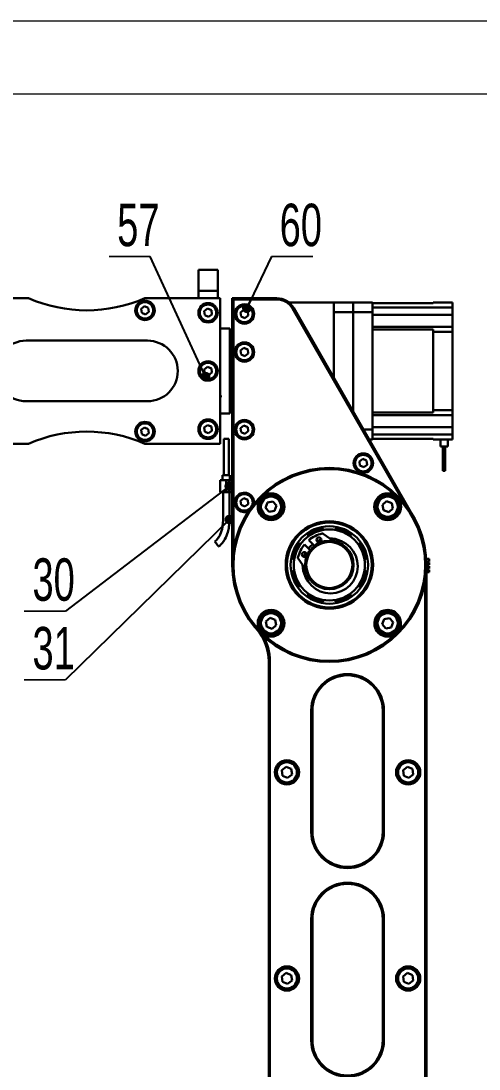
# Model space of a CAD drawing. Header units: millimetres. Extents: x 13 to 7248, y -1201 to 1478.
# Drawn here: x 280.2 to 469, y 1046.1 to 1478.2 of the extents above; entities that cross this region are included whole.
import ezdxf

# ---------------------------------------------------------------- set-up
doc = ezdxf.new("R2010")
doc.units = ezdxf.units.MM
doc.header["$LTSCALE"] = 5
doc.linetypes.add('SLD-实线', pattern=[0])
doc.layers.get('0').update_dxf_attribs({"lineweight": 30})
doc.layers.add('图框', color=7, linetype='SLD-实线')
doc.layers.add('标注线', color=4, linetype='SLD-实线')
doc.layers.add('粗实线', color=7, linetype='SLD-实线', lineweight=15)
doc.styles.add('SLDTEXTSTYLE4', font='', dxfattribs={"width": 0.67})
doc.styles.get("Standard").update_dxf_attribs({"font": ''})
doc.styles.get('SLDTEXTSTYLE4').set_extended_font_data('汉仪长仿宋体')
doc.styles.get('Standard').set_extended_font_data('SimSun')
doc.dimstyles.new('SLDDIMSTYLE0', dxfattribs={"dimtxt": 0.18, "dimasz": 4, "dimexe": 0, "dimexo": 0.0625, "dimgap": 0, "dimtad": 0, "dimtih": 1, "dimtoh": 1, "dimdec": 0, "dimrnd": 1e-09, "dimzin": 0, "dimdsep": 46, "dimtxsty": 'Standard', "dimblk1": 'DOT', "dimblk2": 'DOT', "dimsah": 1, "dimcen": 0.09, "dimadec": 0, "dimazin": 0, "dimtfac": 4, "dimtdec": 0, "dimtofl": 0, "dimtmove": 0, "dimatfit": 3, "dimldrblk": 'DOT', "dimfxl": 0, "dimfrac": 2, "dimtolj": 1, "dimtzin": 0, "dimarcsym": 0})

# ---------------------------------------------------------------- blocks, each defined once
blk = doc.blocks.new('SW_NOTE_3')
at = {"color": 0, "linetype": 'SLD-实线', "lineweight": 15}
for p, q in [((-16.98, 0), (0, 0)), ((0, 0), (-16.98, 0)), ((-16.98, 0), (0, 0)), ((0, 0), (-16.98, 0)), ((-16.98, 0), (0, 0)), ((0, 0), (-16.98, 0))]:
    blk.add_line(p, q, dxfattribs=at)
at = {"color": 0, "linetype": 'SLD-实线', "lineweight": 15, "insert": (-13.61, 21.76), "char_height": 17.5, "attachment_point": 1, "style": 'SLDTEXTSTYLE4'}
blk.add_mtext('57', dxfattribs=at)
blk = doc.blocks.new('_DOT')
at = {"color": 0, "linetype": 'ByBlock', "lineweight": -2}
blk.add_line((-0.5, 0), (-1, 0), dxfattribs=at)
at = {"color": 0, "linetype": 'ByBlock', "const_width": 0.5}
blk.add_lwpolyline([(-0.25, 0, 1), (0.25, 0, 1)], format="xyb", close=True, dxfattribs=at)
blk = doc.blocks.new('SW_NOTE_4')
at = {"color": 0, "linetype": 'SLD-实线', "lineweight": 15}
for p, q in [((-16.98, 0), (0, 0)), ((0, 0), (-16.98, 0)), ((-16.98, 0), (0, 0)), ((0, 0), (-16.98, 0)), ((-16.98, 0), (0, 0)), ((0, 0), (-16.98, 0))]:
    blk.add_line(p, q, dxfattribs=at)
at = {"color": 0, "linetype": 'SLD-实线', "lineweight": 15, "insert": (-13.62, 21.76), "char_height": 17.5, "attachment_point": 1, "style": 'SLDTEXTSTYLE4'}
blk.add_mtext('30', dxfattribs=at)
blk = doc.blocks.new('SW_NOTE_5')
at = {"color": 0, "linetype": 'SLD-实线', "lineweight": 15}
for p, q in [((0, 0), (16.98, 0)), ((16.98, 0), (0, 0)), ((0, 0), (16.98, 0)), ((16.98, 0), (0, 0)), ((0, 0), (16.98, 0)), ((16.98, 0), (0, 0))]:
    blk.add_line(p, q, dxfattribs=at)
at = {"color": 0, "linetype": 'SLD-实线', "lineweight": 15, "insert": (3.37, 21.76), "char_height": 17.5, "attachment_point": 1, "style": 'SLDTEXTSTYLE4'}
blk.add_mtext('60', dxfattribs=at)
blk = doc.blocks.new('SW_NOTE_6')
at = {"color": 0, "linetype": 'SLD-实线', "lineweight": 15}
for p, q in [((-16.98, 0), (0, 0)), ((0, 0), (-16.98, 0)), ((-16.98, 0), (0, 0)), ((0, 0), (-16.98, 0)), ((-16.98, 0), (0, 0)), ((0, 0), (-16.98, 0))]:
    blk.add_line(p, q, dxfattribs=at)
at = {"color": 0, "linetype": 'SLD-实线', "lineweight": 15, "insert": (-13.62, 21.76), "char_height": 17.5, "attachment_point": 1, "style": 'SLDTEXTSTYLE4'}
blk.add_mtext('31', dxfattribs=at)

msp = doc.modelspace()

# ---------------------------------------------------------------- linework, layer by layer
for p, q in [((361.3408, 1375.6396), (353.3408, 1375.6396)), ((353.3408, 1375.6396), (353.3408, 1366.9245)), ((361.3408, 1375.6396), (361.3408, 1366.9245)), ((361.3408, 1366.9245), (353.3408, 1366.9245)), ((353.3408, 1366.9245), (353.3408, 1363.9245)), ((361.3408, 1366.9245), (361.3408, 1363.9245)), ((283.3616, 1363.9245), (212.3407, 1363.9245)), ((362.3408, 1363.9245), (331.3199, 1363.9245)), ((362.3408, 1303.9245), (362.3408, 1363.9245)), ((367.8408, 1363.4245), (367.3407, 1363.9245)), ((367.3407, 1363.9245), (385.7077, 1363.9245)), ((367.3407, 1253.9245), (367.3407, 1363.9245)), ((367.8408, 1363.4245), (367.8408, 1260.2293)), ((385.7077, 1363.4245), (367.8408, 1363.4245)), ((385.7077, 1363.4245), (385.7077, 1363.9245)), ((409.1407, 1362.1245), (390.7634, 1362.1245)), ((409.1407, 1362.1245), (417.1408, 1362.1245)), ((409.1407, 1358.1245), (409.1407, 1362.1245)), ((417.1408, 1358.1245), (417.1408, 1362.1245)), ((417.1408, 1362.1245), (425.1408, 1362.1245)), ((425.1408, 1362.1245), (425.1408, 1358.1245)), ((425.1408, 1361.9245), (450.1407, 1361.9245)), ((450.1407, 1361.9245), (450.1407, 1362.1245)), ((450.1407, 1362.1245), (458.1408, 1362.1245)), ((458.1408, 1362.1245), (458.1408, 1360.1245)), ((331.1169, 1360.6299), (329.7519, 1359.5834)), ((329.7519, 1359.5834), (329.9758, 1357.878)), ((329.9758, 1357.878), (331.5646, 1357.2192)), ((332.7057, 1359.9711), (331.1169, 1360.6299)), ((331.5646, 1357.2192), (332.9296, 1358.2656)), ((332.9296, 1358.2656), (332.7057, 1359.9711)), ((357.1169, 1359.6299), (355.7519, 1358.5833)), ((355.7519, 1358.5833), (355.9758, 1356.878)), ((358.7057, 1358.9711), (357.1169, 1359.6299)), ((357.5646, 1356.2191), (358.9296, 1357.2657)), ((358.9296, 1357.2657), (358.7057, 1358.9711)), ((372.1169, 1359.1299), (370.7519, 1358.0834)), ((370.7519, 1358.0834), (370.9758, 1356.378)), ((373.7057, 1358.471), (372.1169, 1359.1299)), ((373.9296, 1356.7657), (373.7057, 1358.471)), ((392.2129, 1359.6571), (392.6465, 1359.906)), ((438.4637, 1279.0515), (392.2129, 1359.6571)), ((392.6465, 1359.906), (442.0351, 1273.8318)), ((409.1407, 1358.1245), (417.1408, 1358.1245)), ((409.1407, 1333.9245), (409.1407, 1358.1245)), ((425.1408, 1358.1245), (417.1408, 1358.1245)), ((417.1408, 1358.1245), (417.1408, 1317.2176)), ((458.1408, 1360.1245), (425.1408, 1360.1245)), ((425.1408, 1358.1245), (425.1408, 1309.7245)), ((425.1408, 1357.1245), (458.1408, 1357.1245)), ((458.1408, 1357.1245), (458.1408, 1360.1245)), ((458.1408, 1357.1245), (458.1408, 1352.1245)), ((355.9758, 1356.878), (357.5646, 1356.2191)), ((370.9758, 1356.378), (372.5646, 1355.7192)), ((372.5646, 1355.7192), (373.9296, 1356.7657)), ((366.3407, 1351.4245), (362.3408, 1351.4245)), ((366.3407, 1351.4245), (366.3407, 1333.9245)), ((425.1408, 1352.1245), (458.1408, 1352.1245)), ((450.1407, 1350.9963), (425.1408, 1350.9963)), ((450.1407, 1350.1245), (450.1407, 1350.9963)), ((450.1407, 1350.1245), (450.1407, 1317.7245)), ((458.1408, 1350.1245), (450.1407, 1350.1245)), ((458.1408, 1352.1245), (458.1408, 1350.1245)), ((458.1408, 1350.1245), (458.1408, 1317.7245)), ((332.3408, 1346.4245), (282.3408, 1346.4245)), ((367.3407, 1342.4245), (366.3407, 1342.4245)), ((372.1169, 1343.4299), (370.7519, 1342.3833)), ((370.7519, 1342.3833), (370.9758, 1340.678)), ((370.9758, 1340.678), (372.5646, 1340.0191)), ((373.7057, 1342.7711), (372.1169, 1343.4299)), ((372.5646, 1340.0191), (373.9296, 1341.0657)), ((373.9296, 1341.0657), (373.7057, 1342.7711)), ((357.1169, 1335.6299), (355.7519, 1334.5833)), ((358.7057, 1334.971), (357.1169, 1335.6299)), ((355.7519, 1334.5833), (355.9758, 1332.878)), ((355.9758, 1332.878), (357.5646, 1332.2191)), ((357.5646, 1332.2191), (358.9296, 1333.2657)), ((358.9296, 1333.2657), (358.7057, 1334.971)), ((366.3407, 1333.9245), (366.3407, 1316.4245)), ((409.1407, 1331.16), (409.1407, 1333.9245)), ((366.3407, 1325.4245), (367.3407, 1325.4245)), ((282.3408, 1321.4245), (332.3408, 1321.4245)), ((362.3408, 1316.4245), (364.3472, 1316.4245)), ((365.3399, 1316.4245), (366.3407, 1316.4245)), ((425.1408, 1316.8528), (450.1407, 1316.8528)), ((458.1408, 1315.7245), (425.1408, 1315.7245)), ((450.1407, 1317.7245), (458.1408, 1317.7245)), ((450.1407, 1316.8528), (450.1407, 1317.7245)), ((458.1408, 1317.7245), (458.1408, 1315.7245)), ((458.1408, 1315.7245), (458.1408, 1310.7245)), ((331.1169, 1310.6299), (329.7519, 1309.5833)), ((329.7519, 1309.5833), (329.9758, 1307.878)), ((332.7057, 1309.971), (331.1169, 1310.6299)), ((332.9296, 1308.2657), (332.7057, 1309.971)), ((357.1169, 1311.6299), (355.7519, 1310.5834)), ((355.7519, 1310.5834), (355.9758, 1308.878)), ((358.7057, 1310.971), (357.1169, 1311.6299)), ((358.9296, 1309.2657), (358.7057, 1310.971)), ((372.1169, 1311.4299), (370.7519, 1310.3834)), ((370.7519, 1310.3834), (370.9758, 1308.678)), ((373.7057, 1310.7711), (372.1169, 1311.4299)), ((373.9296, 1309.0657), (373.7057, 1310.7711)), ((421.4402, 1309.7245), (425.1408, 1309.7245)), ((458.1408, 1310.7245), (425.1408, 1310.7245)), ((425.1408, 1309.7245), (425.1408, 1305.7245)), ((458.1408, 1307.7245), (458.1408, 1310.7245)), ((329.9758, 1307.878), (331.5646, 1307.2192)), ((331.5646, 1307.2192), (332.9296, 1308.2657)), ((355.9758, 1308.878), (357.5646, 1308.2191)), ((357.5646, 1308.2191), (358.9296, 1309.2657)), ((363.8407, 1305.9245), (363.8407, 1290.9245)), ((365.8408, 1305.9245), (363.8407, 1305.9245)), ((365.8408, 1290.9245), (365.8408, 1305.9245)), ((370.9758, 1308.678), (372.5646, 1308.0191)), ((372.5646, 1308.0191), (373.9296, 1309.0657)), ((425.1408, 1305.7245), (423.7354, 1305.7245)), ((425.1408, 1307.7245), (458.1408, 1307.7245)), ((450.1407, 1305.9245), (425.1408, 1305.9245)), ((450.1407, 1305.7245), (450.1407, 1305.9245)), ((458.1408, 1305.7245), (450.1407, 1305.7245)), ((453.1408, 1302.7245), (453.1408, 1305.7245)), ((456.1408, 1302.7245), (456.1408, 1305.7245)), ((458.1408, 1307.7245), (458.1408, 1305.7245)), ((212.3407, 1303.9245), (283.3616, 1303.9245)), ((331.3199, 1303.9245), (362.3408, 1303.9245)), ((456.1408, 1302.7245), (453.1408, 1302.7245)), ((454.1408, 1302.7245), (454.1408, 1292.7245)), ((455.1408, 1292.7245), (455.1408, 1302.7245)), ((421.1169, 1297.6299), (419.7519, 1296.5834)), ((419.7519, 1296.5834), (419.9758, 1294.878)), ((422.7057, 1296.971), (421.1169, 1297.6299)), ((422.9296, 1295.2657), (422.7057, 1296.971)), ((419.9758, 1294.878), (421.5646, 1294.2191)), ((421.5646, 1294.2191), (422.9296, 1295.2657)), ((455.1408, 1292.7245), (454.1408, 1292.7245)), ((362.3408, 1288.9245), (362.3408, 1283.9245)), ((364.8408, 1288.9245), (362.3408, 1288.9245)), ((363.3407, 1290.9245), (363.3407, 1288.9245)), ((366.3407, 1290.9245), (363.3407, 1290.9245)), ((364.8408, 1288.9245), (364.8408, 1283.9245)), ((367.3407, 1288.9245), (364.8408, 1288.9245)), ((366.3407, 1288.9245), (366.3407, 1290.9245)), ((362.3408, 1283.9245), (364.8408, 1283.9245)), ((367.3407, 1283.9245), (364.8408, 1283.9245)), ((372.1169, 1281.4299), (370.7519, 1280.3834)), ((370.7519, 1280.3834), (370.9758, 1278.678)), ((373.7057, 1280.7711), (372.1169, 1281.4299)), ((373.9296, 1279.0657), (373.7057, 1280.7711)), ((381.8125, 1279.708), (381.0473, 1277.5497)), ((384.0644, 1280.1245), (381.8125, 1279.708)), ((385.5509, 1278.3826), (384.0644, 1280.1245)), ((430.9659, 1280.218), (429.224, 1278.7314)), ((433.1243, 1279.4527), (430.9659, 1280.218)), ((433.5407, 1277.2009), (433.1243, 1279.4527)), ((370.9758, 1278.678), (372.5646, 1278.0191)), ((372.5646, 1278.0191), (373.9296, 1279.0657)), ((375.5738, 1278.3838), (375.3489, 1277.9354)), ((381.0473, 1277.5497), (382.5339, 1275.8078)), ((382.5339, 1275.8078), (384.7857, 1276.2242)), ((384.7857, 1276.2242), (385.5509, 1278.3826)), ((429.224, 1278.7314), (429.6405, 1276.4796)), ((429.6405, 1276.4796), (431.7988, 1275.7143)), ((431.7988, 1275.7143), (433.5407, 1277.2009)), ((404.7452, 1266.8046), (407.4828, 1264.8794)), ((397.1112, 1262.4243), (399.4537, 1260.0722)), ((401.2251, 1261.8364), (398.8825, 1264.1884)), ((396.3854, 1253.8269), (394.4713, 1256.5723)), ((448.5407, 1256.4245), (447.2625, 1256.4245)), ((447.3126, 1255.4245), (448.5407, 1255.4245)), ((448.5407, 1254.9245), (447.3282, 1254.9245)), ((447.3408, 1253.9245), (448.5407, 1253.9245)), ((447.3408, 1253.9245), (447.3408, 1021.5835)), ((448.5407, 1253.4245), (447.3408, 1253.4245)), ((448.5407, 1256.4245), (448.5407, 1255.4245)), ((448.5407, 1254.9245), (448.5407, 1253.9245)), ((448.5407, 1253.4245), (448.5407, 1252.4245)), ((447.3408, 1252.4245), (448.5407, 1252.4245)), ((448.5407, 1251.9245), (447.3408, 1251.9245)), ((447.3408, 1250.9245), (448.5407, 1250.9245)), ((448.5407, 1251.9245), (448.5407, 1250.9245)), ((446.8407, 1021.8876), (446.8407, 1247.6198)), ((382.8827, 1232.1347), (381.1408, 1230.6481)), ((385.041, 1231.3694), (382.8827, 1232.1347)), ((432.1476, 1232.0412), (429.8958, 1231.6248)), ((433.6342, 1230.2993), (432.1476, 1232.0412)), ((381.1408, 1230.6481), (381.5572, 1228.3963)), ((381.5572, 1228.3963), (383.7156, 1227.6311)), ((383.7156, 1227.6311), (385.4575, 1229.1176)), ((385.4575, 1229.1176), (385.041, 1231.3694)), ((429.8958, 1231.6248), (429.1306, 1229.4664)), ((429.1306, 1229.4664), (430.6171, 1227.7245)), ((430.6171, 1227.7245), (432.8689, 1228.141)), ((432.8689, 1228.141), (433.6342, 1230.2993)), ((382.3407, 1037.6108), (382.3407, 1214.2382)), ((382.3407, 1214.2382), (382.8408, 1214.2382)), ((382.8408, 1214.2382), (382.8408, 1037.6108)), ((399.8408, 1143.9245), (399.8408, 1193.9245)), ((400.3407, 1193.9245), (399.8408, 1193.9245)), ((400.3407, 1193.9245), (400.3407, 1143.9245)), ((429.3407, 1143.9245), (429.3407, 1193.9245)), ((429.8408, 1193.9245), (429.3407, 1193.9245)), ((429.8408, 1193.9245), (429.8408, 1143.9245)), ((389.5427, 1170.695), (387.7254, 1169.3017)), ((387.7254, 1169.3017), (388.0234, 1167.0312)), ((388.0234, 1167.0312), (390.1388, 1166.154)), ((391.6581, 1169.8179), (389.5427, 1170.695)), ((390.1388, 1166.154), (391.9561, 1167.5473)), ((391.9561, 1167.5473), (391.6581, 1169.8179)), ((439.5427, 1170.695), (437.7254, 1169.3017)), ((437.7254, 1169.3017), (438.0234, 1167.0312)), ((438.0234, 1167.0312), (440.1388, 1166.154)), ((441.6581, 1169.8179), (439.5427, 1170.695)), ((440.1388, 1166.154), (441.9561, 1167.5473)), ((441.9561, 1167.5473), (441.6581, 1169.8179)), ((400.3407, 1143.9245), (399.8408, 1143.9245)), ((429.8408, 1143.9245), (429.3407, 1143.9245)), ((399.8408, 1057.9245), (399.8408, 1107.9245)), ((400.3407, 1107.9245), (399.8408, 1107.9245)), ((400.3407, 1107.9245), (400.3407, 1057.9245)), ((429.3407, 1057.9245), (429.3407, 1107.9245)), ((429.8408, 1107.9245), (429.3407, 1107.9245)), ((429.8408, 1107.9245), (429.8408, 1057.9245)), ((389.5427, 1085.695), (387.7254, 1084.3017)), ((391.6581, 1084.8179), (389.5427, 1085.695)), ((391.9561, 1082.5473), (391.6581, 1084.8179)), ((439.5427, 1085.695), (437.7254, 1084.3017)), ((441.6581, 1084.8179), (439.5427, 1085.695)), ((441.9561, 1082.5473), (441.6581, 1084.8179)), ((387.7254, 1084.3017), (388.0234, 1082.0312)), ((388.0234, 1082.0312), (390.1388, 1081.154)), ((390.1388, 1081.154), (391.9561, 1082.5473)), ((437.7254, 1084.3017), (438.0234, 1082.0312)), ((438.0234, 1082.0312), (440.1388, 1081.154)), ((440.1388, 1081.154), (441.9561, 1082.5473)), ((400.3407, 1057.9245), (399.8408, 1057.9245)), ((429.8408, 1057.9245), (429.3407, 1057.9245))]:
    msp.add_line(p, q)
at = {"flags": 128}
for points in [[(360.115, 1263.5182), (360.178, 1263.442), (360.3575, 1263.2247), (360.6261, 1262.8996), (360.943, 1262.5161), (361.2599, 1262.1326), (361.5286, 1261.8075), (361.7081, 1261.5903), (361.7711, 1261.514)], [(398.743, 1260.7859), (399.2365, 1261.3623), (400.5143, 1262.55)], [(402.2372, 1263.669), (402.3667, 1263.7357), (404.0286, 1264.414)], [(396.8648, 1257.2792), (397.1398, 1258.0404), (397.6171, 1259.0675)]]:
    msp.add_lwpolyline(points, dxfattribs=at)
for centre, radius in [((331.3408, 1358.9245), 4), ((331.3408, 1358.9245), 3.5), ((331.3408, 1358.9245), 3.4), ((357.3408, 1357.9245), 4), ((357.3408, 1357.9245), 3.5), ((372.3408, 1357.4245), 4), ((357.3408, 1357.9245), 3.4), ((372.3408, 1357.4245), 3.5), ((372.3408, 1357.4245), 3.4), ((372.3408, 1341.7245), 4), ((372.3408, 1341.7245), 3.5), ((372.3408, 1341.7245), 3.4), ((357.3408, 1333.9245), 4), ((357.3408, 1333.9245), 3.5), ((357.3408, 1333.9245), 3.4), ((357.3408, 1309.9245), 4), ((331.3408, 1308.9245), 4), ((331.3408, 1308.9245), 3.5), ((331.3408, 1308.9245), 3.4), ((357.3408, 1309.9245), 3.5), ((357.3408, 1309.9245), 3.4), ((372.3408, 1309.7245), 4), ((372.3408, 1309.7245), 3.5), ((372.3408, 1309.7245), 3.4), ((421.3408, 1295.9245), 4), ((421.3408, 1295.9245), 3.5), ((421.3408, 1295.9245), 3.4), ((407.3408, 1253.9245), 40), ((372.3408, 1279.7245), 3.4), ((383.2991, 1277.9661), 5), ((383.2991, 1277.9661), 4.25), ((383.2991, 1277.9661), 4.15), ((431.3824, 1277.9661), 5), ((431.3824, 1277.9661), 4.25), ((431.3824, 1277.9661), 4.15), ((407.3408, 1253.9245), 18), ((407.3408, 1253.9245), 17.5), ((407.3408, 1253.9245), 15.9598), ((407.3408, 1253.9245), 14.65), ((407.3408, 1253.9245), 10), ((407.3408, 1253.9245), 9.5), ((403.0397, 1264.2657), 1), ((397.0171, 1258.2675), 1), ((383.2991, 1229.8829), 5.5), ((383.2991, 1229.8829), 5), ((383.2991, 1229.8829), 4.25), ((383.2991, 1229.8829), 4.15), ((431.3824, 1229.8829), 5), ((431.3824, 1229.8829), 4.25), ((431.3824, 1229.8829), 4.15), ((389.8408, 1168.4245), 5), ((389.8408, 1168.4245), 4.25), ((389.8408, 1168.4245), 4.15), ((439.8408, 1168.4245), 5), ((439.8408, 1168.4245), 4.25), ((439.8408, 1168.4245), 4.15), ((389.8408, 1083.4245), 5), ((389.8408, 1083.4245), 4.25), ((389.8408, 1083.4245), 4.15), ((439.8408, 1083.4245), 5), ((439.8408, 1083.4245), 4.25), ((439.8408, 1083.4245), 4.15)]:
    msp.add_circle(centre, radius)
for centre, radius, start, end in [((307.3408, 1418.9245), 60, 246.443536, 293.556464), ((385.7077, 1355.9245), 8, 29.846812, 90), ((385.7077, 1355.9245), 7.5, 29.846812, 90), ((282.3408, 1333.9245), 12.5, 90, 270), ((332.3408, 1333.9245), 12.5, 270, 90), ((307.3408, 1248.9245), 60, 66.443536, 113.556464), ((407.3408, 1253.9245), 39.5, 45, 135), ((372.3408, 1279.7245), 4, 351.777666, 295.431298), ((407.3408, 1253.9245), 39.5, 135, 225), ((372.3408, 1279.7245), 3.5, 337.477326, 317.951119), ((383.2991, 1277.9661), 5.5, 135, 225), ((383.2991, 1277.9661), 5.5, 225, 135), ((431.3824, 1277.9661), 5.5, 45, 225), ((431.3824, 1277.9661), 5.5, 225, 45), ((407.3408, 1253.9245), 39.5, 315, 45), ((394.7092, 1266.6074), 3.969, 346.082601, 9.908879), ((407.3408, 1253.9245), 15, 99.369813, 125.397852), ((407.3408, 1253.9245), 15.5, 100.773918, 123.993747), ((407.3408, 1253.9245), 13.3, 103.017647, 129.490931), ((407.377, 1271.8245), 3.969, 214.858786, 224.883832), ((404.4575, 1266.3956), 0.5, 54.883832, 103.017647), ((407.377, 1271.8245), 3.969, 224.883832, 238.685064), ((407.377, 1271.8245), 3.969, 301.082601, 324.908879), ((407.3408, 1253.9245), 15, 54.369813, 80.397852), ((407.3408, 1253.9245), 15.5, 55.773918, 78.993747), ((420.0236, 1266.556), 3.969, 169.858786, 193.685064), ((407.3408, 1253.9245), 15.5, 145.773918, 168.993747), ((407.3408, 1253.9245), 15, 144.369813, 170.397852), ((394.7092, 1266.6074), 3.969, 259.858786, 283.685064), ((407.3408, 1253.9245), 13.3, 140.276733, 166.750018), ((407.8136, 1253.4498), 11.25, 180.911164, 88.856501), ((407.3408, 1253.9245), 11, 65.182873, 89.592542), ((408.058, 1265.6974), 1, 234.883832, 268.856501), ((420.0236, 1266.556), 3.969, 256.082601, 279.908879), ((407.3408, 1253.9245), 15, 9.369813, 35.397852), ((407.3408, 1253.9245), 15.5, 10.773918, 33.993747), ((389.4408, 1253.9608), 3.969, 31.082601, 54.908879), ((394.8815, 1256.8583), 0.5, 166.750018, 214.883832), ((407.3408, 1253.9245), 11, 180.175123, 204.584792), ((395.5651, 1253.255), 1, 0.911164, 34.883832), ((425.2407, 1253.8882), 3.969, 124.858786, 148.685064), ((389.4408, 1253.9608), 3.969, 304.858786, 328.685064), ((407.3408, 1253.9245), 15.5, 190.773918, 213.993747), ((407.3408, 1253.9245), 15, 189.369813, 215.397852), ((407.3408, 1253.9245), 15, 324.369813, 350.397852), ((407.3408, 1253.9245), 15.5, 325.773918, 348.993747), ((425.2407, 1253.8882), 3.969, 211.082601, 224.883832), ((425.2407, 1253.8882), 3.969, 224.883832, 234.908879), ((394.6579, 1241.293), 3.969, 76.082601, 99.908879), ((419.9723, 1241.2417), 3.969, 79.858786, 103.685064), ((394.6579, 1241.293), 3.969, 349.858786, 13.685064), ((407.3408, 1253.9245), 15, 234.369813, 260.397852), ((407.3408, 1253.9245), 15.5, 235.773918, 258.993747), ((407.3408, 1253.9245), 15, 279.369813, 305.397852), ((407.3408, 1253.9245), 15.5, 280.773918, 303.993747), ((419.9723, 1241.2417), 3.969, 166.082601, 189.908879), ((407.3045, 1236.0245), 3.969, 121.082601, 144.908879), ((407.3045, 1236.0245), 3.969, 34.858786, 58.685064), ((431.3824, 1229.8829), 5.5, 315, 225), ((362.3408, 1214.2382), 20, 0, 41.409622), ((407.3408, 1253.9245), 39.5, 225, 315), ((362.3408, 1214.2382), 20.5, 0, 31.095668), ((431.3824, 1229.8829), 5.5, 225, 315), ((414.8408, 1193.9245), 15, 0, 180), ((414.8408, 1193.9245), 14.5, 0, 180), ((414.8408, 1143.9245), 15, 180, 360), ((414.8408, 1143.9245), 14.5, 180, 0), ((414.8408, 1107.9245), 15, 0, 180), ((414.8408, 1107.9245), 14.5, 0, 180), ((414.8408, 1057.9245), 15, 180, 0), ((414.8408, 1057.9245), 14.5, 180, 0)]:
    msp.add_arc(centre, radius, start, end)
for points, knots in [([(362.3408, 1324.1), (362.4096, 1324.0107), (362.5545, 1323.823), (362.611, 1323.4888), (362.5506, 1323.1656), (362.4072, 1322.9941), (362.3408, 1322.9147)], [0, 0, 0, 0, 0.240815, 0.50630618, 0.77122282, 1, 1, 1, 1]), ([(364.3472, 1316.4247), (364.3454, 1316.4246), (364.3386, 1316.4245), (364.385, 1316.4257), (364.4816, 1316.4281), (364.6225, 1316.4305), (364.787, 1316.4319), (364.9577, 1316.4316), (365.1154, 1316.4297), (365.2411, 1316.4272), (365.3252, 1316.425), (365.3351, 1316.4247), (365.3399, 1316.4246)], [0, 0, 0, 0, 0.037015509, 0.144347241, 0.251696517, 0.359082135, 0.466470997, 0.573817714, 0.68115243, 0.788511762, 0.895904627, 1, 1, 1, 1]), ([(364.9508, 1316.4313), (364.9491, 1316.4313), (364.9148, 1316.4317), (364.8768, 1316.4317), (364.8408, 1316.4316)], [0, 0, 0, 0, 0.049649184, 1, 1, 1, 1]), ([(363.5408, 1283.9245), (363.5472, 1282.7958), (363.5589, 1280.7281), (363.527, 1277.9309), (363.5356, 1275.7359), (363.5743, 1273.8463), (363.5634, 1271.828), (363.3087, 1269.295), (362.6016, 1266.8789), (361.4746, 1264.8572), (360.5837, 1263.9799), (360.115, 1263.5182)], [0, 0, 0, 0, 0.15883057, 0.29096924, 0.39364097, 0.4677017, 0.55694549, 0.67755305, 0.82491933, 0.90788218, 1, 1, 1, 1]), ([(361.7711, 1261.514), (362.2814, 1262.0022), (363.2405, 1262.9199), (364.543, 1264.901), (365.4546, 1267.1848), (365.9339, 1269.5294), (366.1417, 1271.564), (366.1882, 1273.7376), (366.1127, 1276.486), (366.1545, 1279.958), (366.1456, 1282.5138), (366.1408, 1283.9245)], [0, 0, 0, 0, 0.08946043, 0.16814776, 0.29923254, 0.39919973, 0.47140821, 0.55886436, 0.67523052, 0.82074611, 1, 1, 1, 1])]:
    msp.add_open_spline(points, degree=3, knots=knots)
at = {"layer": '图框', "color": 7, "linetype": 'SLD-实线', "lineweight": 0}
msp.add_line((12.5033, 1478.247), (2087.5033, 1478.247), dxfattribs=at)
at = {"layer": '标注线'}
msp.add_line((383.4906, 1381.1321), (373.3292, 1359.8083), dxfattribs=at)
at = {"layer": '粗实线'}
msp.add_line((74.0033, 1448.247), (2057.5033, 1448.247), dxfattribs=at)

# ---------------------------------------------------------------- block references
at = {"xscale": 4, "yscale": 4, "rotation": 244.5210328924978}
msp.add_blockref('_DOT', (373.3292, 1359.8083, 53), dxfattribs=at)
at = {"layer": '标注线'}
for name, p in [('SW_NOTE_3', (333.4906, 1381.1321)), ('SW_NOTE_5', (383.4906, 1381.1321)), ('SW_NOTE_4', (298.5849, 1234.9057)), ('SW_NOTE_6', (298.5849, 1206.6038))]:
    msp.add_blockref(name, p, dxfattribs=at)

# ---------------------------------------------------------------- leaders
for points in [[(356.3523, 1331.5407), (333.4906, 1381.1321)], [(366.0908, 1286.4245), (298.5849, 1234.9057)], [(366.1611, 1272.6689), (298.5849, 1206.6038)]]:
    msp.add_leader(points, dimstyle='SLDDIMSTYLE0', dxfattribs=at)

doc.saveas('drawing.dxf')
